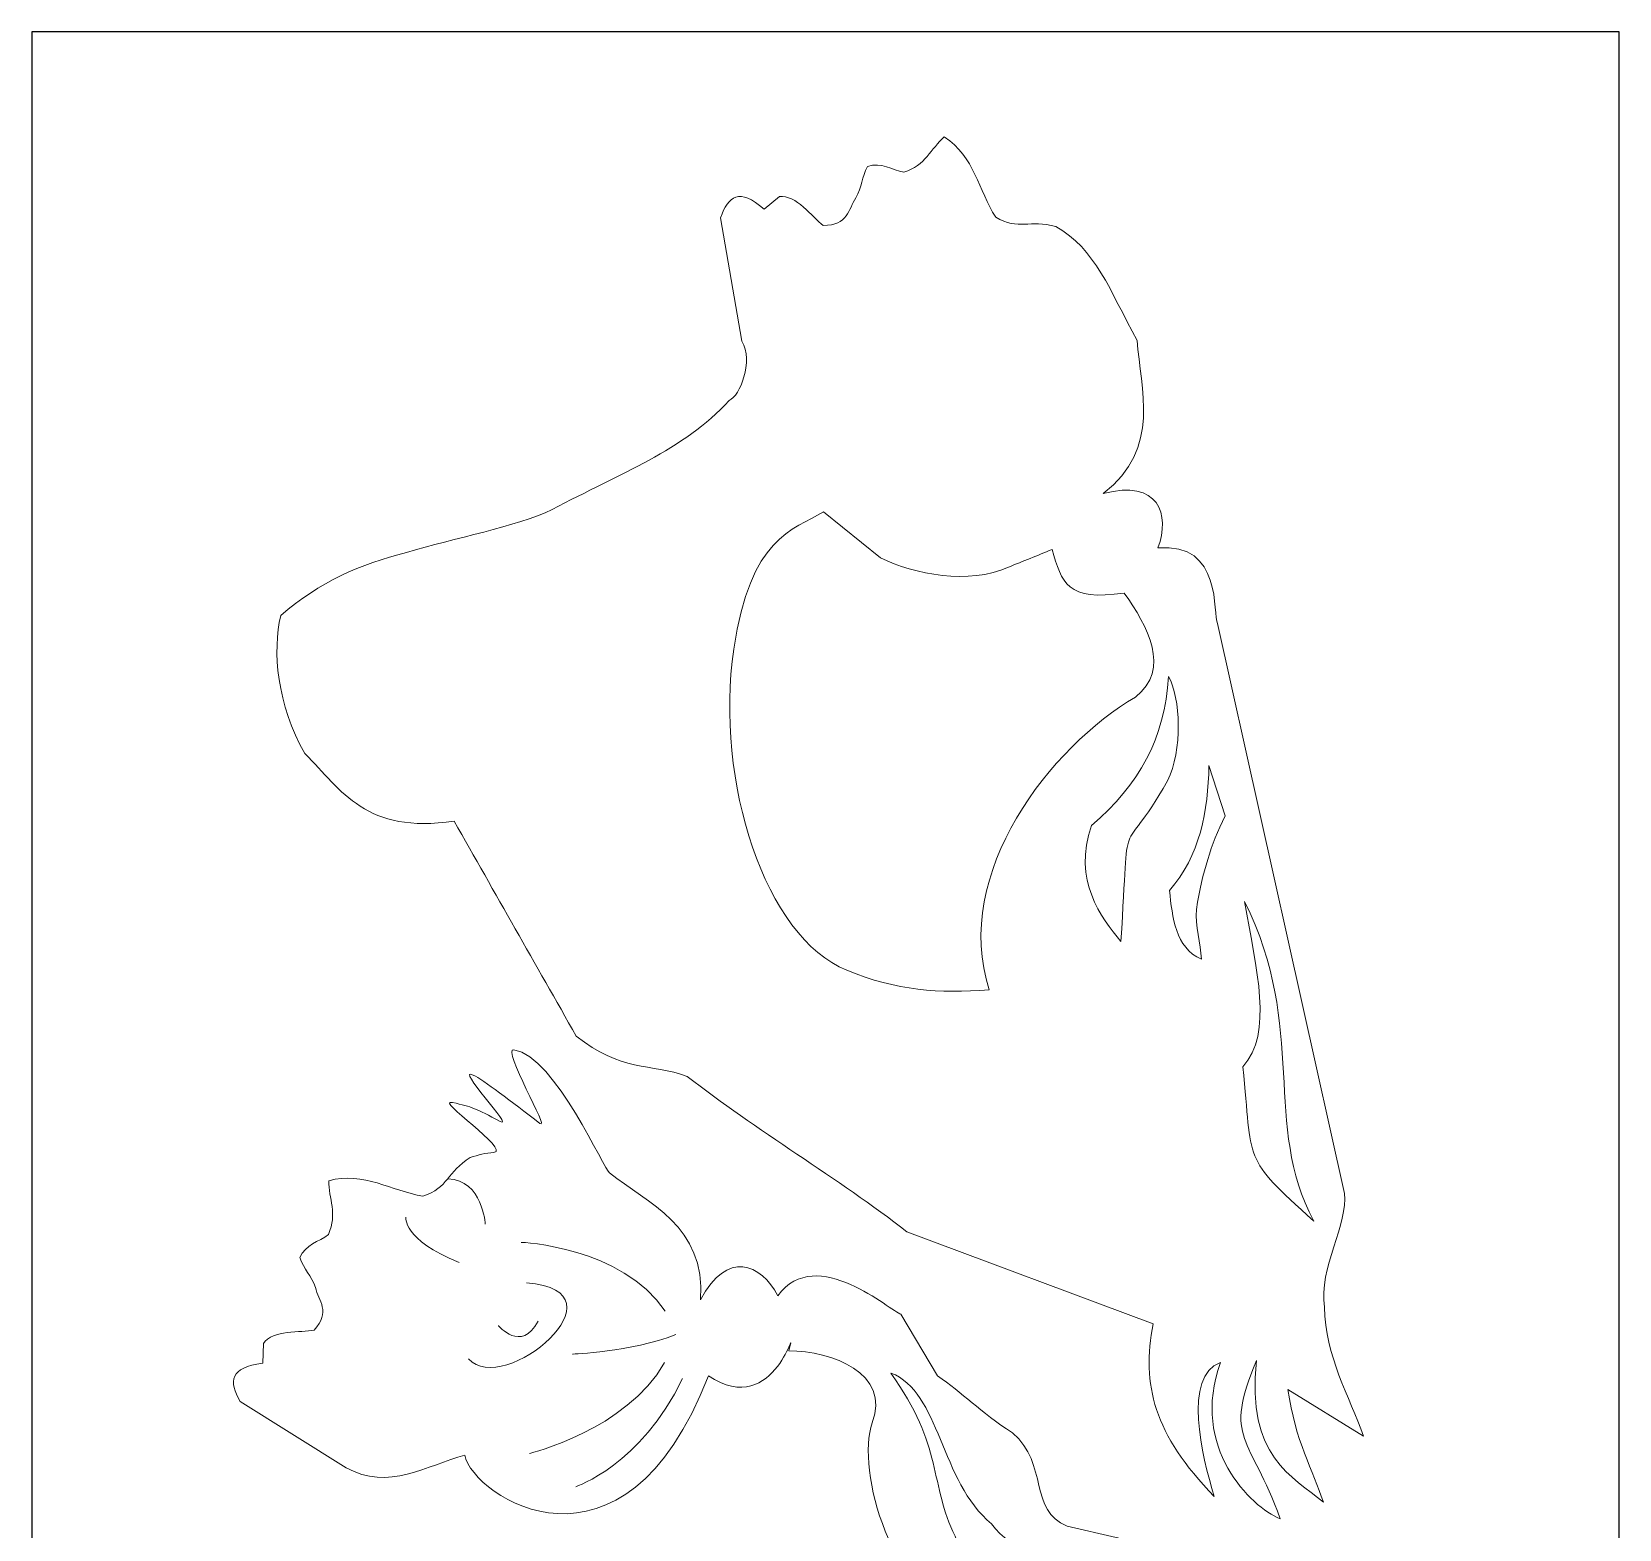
# Model space of a CAD drawing. Header units: millimetres. Extents: x -389 to 572, y -144 to 224.
# Drawn here: x 362.2 to 572.1, y 25.6 to 223.6 of the extents above; entities that cross this region are included whole.
import ezdxf

# ---------------------------------------------------------------- set-up
doc = ezdxf.new("R2010")
doc.units = ezdxf.units.MM
doc.header["$MEASUREMENT"] = 0
doc.layers.add('Layer 1', color=7, linetype='Continuous')

msp = doc.modelspace()

# ---------------------------------------------------------------- linework, layer by layer
at = {"layer": 'Layer 1', "color": 7}
msp.add_open_spline([(572.1314, -73.3535), (572.1314, -73.3535), (362.2286, -73.3535), (362.2286, -73.3535), (362.2286, -73.3535), (362.2286, -73.3535), (362.2286, 223.6149), (362.2286, 223.6149), (362.2286, 223.6149), (362.2286, 223.6149), (572.1314, 223.6149), (572.1314, 223.6149), (572.1314, 223.6149), (572.1314, 223.6149), (572.1314, -73.3535), (572.1314, -73.3535)], degree=3, knots=[0, 0, 0, 0, 0.2, 0.2, 0.2, 0.2, 0.4, 0.4, 0.4, 0.4, 0.6, 0.6, 0.6, 0.6, 1, 1, 1, 1], dxfattribs=at)
at = {"layer": 'Layer 1', "lineweight": 20}
for points, knots in [([(482.8786, 209.7154), (481.1147, 208.1632), (480.4092, 205.9054), (477.5517, 205.0588), (477.5517, 205.0588), (475.9642, 205.3057), (474.553, 206.4346), (472.7539, 205.7996), (472.7539, 205.7996), (471.9072, 204.3885), (472.0483, 203.0832), (471.2017, 201.6368), (471.2017, 201.6368), (470.1786, 200.1551), (470.1786, 197.9679), (466.8625, 198.0032), (466.8625, 198.0032), (465.4514, 199.0968), (463.2642, 202.1307), (461.0769, 201.8132), (461.0769, 201.8132), (461.0769, 201.8132), (459.0661, 200.1551), (459.0661, 200.1551), (459.0661, 200.1551), (455.7853, 203.0479), (454.3036, 201.919), (453.3158, 198.991), (453.3158, 198.991), (453.3158, 198.991), (456.138, 182.6926), (456.138, 182.6926), (456.138, 182.6926), (457.6903, 180.0468), (455.8558, 175.3901), (454.4447, 174.861), (454.4447, 174.861), (448.3769, 168.2288), (440.0514, 165.2301), (431.0555, 160.4324), (431.0555, 160.4324), (426.1872, 158.1393), (418.1792, 156.6576), (411.7586, 154.7526), (411.7586, 154.7526), (405.7261, 153.2357), (400.2933, 150.8721), (395.1428, 146.4271), (395.1428, 146.4271), (394.0492, 141.6999), (394.6136, 134.6443), (398.353, 128.1532), (398.353, 128.1532), (403.2567, 123.2143), (406.3964, 117.4993), (418.0733, 119.2279), (418.0733, 119.2279), (423.4708, 109.7382), (428.833, 100.2485), (434.2305, 90.794), (434.2305, 90.794), (440.0867, 86.0668), (444.0025, 87.231), (448.9061, 85.4671), (448.9061, 85.4671), (457.8667, 78.4468), (468.9439, 71.9204), (477.9397, 64.9354), (477.9397, 64.9354), (477.9397, 64.9354), (510.5011, 52.7646), (510.5011, 52.7646), (510.5011, 52.7646), (508.9489, 44.6507), (510.5717, 38.1949), (518.5797, 29.9046), (518.5797, 29.9046), (516.9217, 35.3374), (514.4169, 45.7443), (519.3911, 47.6493), (519.3911, 47.6493), (515.3694, 36.3251), (523.4128, 28.564), (527.2933, 26.9765), (527.2933, 26.9765), (523.3422, 38.089), (519.7086, 37.2071), (524.1536, 47.8962), (524.1536, 47.8962), (522.7778, 35.1257), (528.9514, 32.5857), (533.0083, 29.1637), (533.0083, 29.1637), (531.6325, 33.3265), (529.3042, 37.2776), (528.3164, 44.051), (528.3164, 44.051), (528.3164, 44.051), (538.3353, 37.8774), (538.3353, 37.8774), (538.3353, 37.8774), (536.4655, 43.1337), (533.22, 48.5312), (533.1494, 54.9518), (533.1494, 54.9518), (532.338, 60.0318), (536.3597, 66.0996), (535.7953, 69.9801), (535.7953, 69.9801), (535.7953, 69.9801), (519.003, 145.3688), (519.003, 145.3688), (519.003, 145.3688), (518.368, 146.4624), (519.7439, 156.1638), (511.1361, 155.3524), (511.1361, 155.3524), (512.7942, 159.7974), (511.2419, 164.4893), (503.9042, 162.549), (503.9042, 162.549), (511.6653, 168.6168), (508.8078, 176.3426), (508.3844, 182.7985), (508.3844, 182.7985), (504.7155, 189.5013), (502.8811, 194.8988), (497.6247, 197.8621), (497.6247, 197.8621), (494.1675, 198.8146), (492.7564, 197.2976), (489.6872, 199.0968), (489.6872, 199.0968), (487.3942, 202.6599), (486.9355, 207.0696), (482.8786, 209.7154)], [0, 0, 0, 0, 0.02857143, 0.02857143, 0.02857143, 0.02857143, 0.05714286, 0.05714286, 0.05714286, 0.05714286, 0.08571429, 0.08571429, 0.08571429, 0.08571429, 0.11428571, 0.11428571, 0.11428571, 0.11428571, 0.14285714, 0.14285714, 0.14285714, 0.14285714, 0.17142857, 0.17142857, 0.17142857, 0.17142857, 0.2, 0.2, 0.2, 0.2, 0.22857143, 0.22857143, 0.22857143, 0.22857143, 0.25714286, 0.25714286, 0.25714286, 0.25714286, 0.28571429, 0.28571429, 0.28571429, 0.28571429, 0.31428571, 0.31428571, 0.31428571, 0.31428571, 0.34285714, 0.34285714, 0.34285714, 0.34285714, 0.37142857, 0.37142857, 0.37142857, 0.37142857, 0.4, 0.4, 0.4, 0.4, 0.42857143, 0.42857143, 0.42857143, 0.42857143, 0.45714286, 0.45714286, 0.45714286, 0.45714286, 0.48571429, 0.48571429, 0.48571429, 0.48571429, 0.51428571, 0.51428571, 0.51428571, 0.51428571, 0.54285714, 0.54285714, 0.54285714, 0.54285714, 0.57142857, 0.57142857, 0.57142857, 0.57142857, 0.6, 0.6, 0.6, 0.6, 0.62857143, 0.62857143, 0.62857143, 0.62857143, 0.65714286, 0.65714286, 0.65714286, 0.65714286, 0.68571429, 0.68571429, 0.68571429, 0.68571429, 0.71428571, 0.71428571, 0.71428571, 0.71428571, 0.74285714, 0.74285714, 0.74285714, 0.74285714, 0.77142857, 0.77142857, 0.77142857, 0.77142857, 0.8, 0.8, 0.8, 0.8, 0.82857143, 0.82857143, 0.82857143, 0.82857143, 0.85714286, 0.85714286, 0.85714286, 0.85714286, 0.88571429, 0.88571429, 0.88571429, 0.88571429, 0.91428571, 0.91428571, 0.91428571, 0.91428571, 0.94285714, 0.94285714, 0.94285714, 0.94285714, 1, 1, 1, 1]), ([(466.933, 160.1149), (466.933, 160.1149), (474.4472, 154.0471), (474.4472, 154.0471), (474.4472, 154.0471), (478.9628, 151.8599), (486.1242, 150.4488), (491.3805, 152.8124), (491.3805, 152.8124), (493.2855, 153.5885), (495.2258, 154.3646), (497.1308, 155.1407), (497.1308, 155.1407), (498.4361, 150.7663), (499.0711, 148.2615), (506.6911, 149.3904), (506.6911, 149.3904), (509.7603, 144.9807), (512.9, 139.3363), (508.1728, 135.6321), (508.1728, 135.6321), (497.025, 129.141), (483.7958, 112.3135), (488.8405, 96.9324), (488.8405, 96.9324), (482.1025, 96.4032), (476.6344, 96.7913), (470.0022, 99.5076), (470.0022, 99.5076), (459.1719, 103.8821), (452.5397, 124.4138), (455.0444, 141.9821), (455.0444, 141.9821), (457.2317, 156.7635), (462.8055, 157.716), (466.933, 160.1149)], [0, 0, 0, 0, 0.1, 0.1, 0.1, 0.1, 0.2, 0.2, 0.2, 0.2, 0.3, 0.3, 0.3, 0.3, 0.4, 0.4, 0.4, 0.4, 0.5, 0.5, 0.5, 0.5, 0.6, 0.6, 0.6, 0.6, 0.7, 0.7, 0.7, 0.7, 0.8, 0.8, 0.8, 0.8, 1, 1, 1, 1]), ([(512.5472, 138.3485), (512.018, 130.1288), (508.7019, 124.061), (502.3519, 118.6635), (502.3519, 118.6635), (499.8472, 111.3257), (503.6219, 106.4926), (506.2325, 103.3176), (506.2325, 103.3176), (507.4672, 122.2971), (505.8444, 112.9837), (512.4061, 124.5549), (512.4061, 124.5549), (514.4169, 128.5765), (514.1347, 135.5615), (512.5472, 138.3485)], [0, 0, 0, 0, 0.2, 0.2, 0.2, 0.2, 0.4, 0.4, 0.4, 0.4, 0.6, 0.6, 0.6, 0.6, 1, 1, 1, 1]), ([(517.8742, 126.5657), (517.8036, 120.639), (516.6747, 114.5712), (512.653, 110.0557), (512.653, 110.0557), (513.0764, 106.4926), (513.3939, 102.5415), (516.8864, 100.954), (516.8864, 100.954), (516.7805, 103.0354), (516.075, 105.3638), (516.2161, 107.551), (516.2161, 107.551), (517.098, 112.7368), (518.0505, 115.8413), (520.0261, 119.9335), (520.0261, 119.9335), (520.0261, 119.9335), (517.8742, 126.5657), (517.8742, 126.5657)], [0, 0, 0, 0, 0.16666667, 0.16666667, 0.16666667, 0.16666667, 0.33333333, 0.33333333, 0.33333333, 0.33333333, 0.5, 0.5, 0.5, 0.5, 0.66666667, 0.66666667, 0.66666667, 0.66666667, 1, 1, 1, 1]), ([(522.6014, 108.6093), (530.9622, 91.7113), (524.8944, 79.1171), (531.7383, 66.3465), (531.7383, 66.3465), (522.1428, 74.9543), (523.695, 73.9312), (522.3544, 86.7371), (522.3544, 86.7371), (526.4114, 91.1821), (524.1536, 99.5782), (522.6014, 108.6093)], [0, 0, 0, 0, 0.25, 0.25, 0.25, 0.25, 0.5, 0.5, 0.5, 0.5, 1, 1, 1, 1]), ([(401.4928, 71.6735), (401.4928, 69.3099), (402.6922, 67.299), (401.4575, 64.5826), (401.4575, 64.5826), (400.1875, 63.5596), (398.4236, 63.2774), (397.6828, 61.5135), (397.6828, 61.5135), (398.1767, 59.926), (399.235, 59.1499), (399.7289, 57.5624), (399.7289, 57.5624), (400.1522, 55.7985), (401.8103, 54.3521), (399.5525, 51.9179), (399.5525, 51.9179), (397.8239, 51.5651), (394.0844, 51.9885), (392.8497, 50.154), (392.8497, 50.154), (392.8497, 50.154), (392.7792, 47.5435), (392.7792, 47.5435), (392.7792, 47.5435), (388.4047, 47.0143), (388.2636, 45.1446), (389.7805, 42.4635), (389.7805, 42.4635), (389.7805, 42.4635), (403.8211, 33.7146), (403.8211, 33.7146), (403.8211, 33.7146), (409.3244, 30.5749), (414.5455, 34.0674), (419.4844, 35.3726), (419.4844, 35.3726), (420.5428, 29.9399), (440.4747, 16.7107), (451.693, 45.8854), (451.693, 45.8854), (460.6536, 39.8176), (463.5464, 54.1051), (462.3117, 49.1662), (462.3117, 49.1662), (468.0267, 49.1662), (475.823, 46.2382), (473.3536, 39.6412), (473.3536, 39.6412), (471.1664, 33.4676), (475.8936, 16.2874), (486.1947, 13.6768), (486.1947, 13.6768), (488.3114, 14.4882), (492.8269, 13.7826), (496.0725, 18.4746), (496.0725, 18.4746), (491.7333, 20.8029), (485.6303, 18.8626), (484.325, 24.6482), (484.325, 24.6482), (480.9383, 31.4568), (482.7375, 36.5721), (475.823, 46.2382), (475.823, 46.2382), (482.3494, 43.804), (482.3142, 31.9154), (489.1228, 26.3063), (489.1228, 26.3063), (494.485, 18.7568), (508.455, 23.8368), (505.6328, 24.5071), (505.6328, 24.5071), (505.6328, 24.5071), (499.1417, 25.9887), (499.1417, 25.9887), (499.1417, 25.9887), (493.9911, 28.1054), (496.7428, 34.1026), (491.9097, 38.336), (491.9097, 38.336), (487.6058, 41.1229), (485.2422, 43.6629), (481.9967, 45.8501), (481.9967, 45.8501), (481.9967, 45.8501), (477.1283, 54.0346), (477.1283, 54.0346), (477.1283, 54.0346), (475.8936, 54.3168), (466.0158, 63.4185), (460.8653, 56.4687), (460.8653, 56.4687), (458.678, 60.6668), (454.1272, 62.6424), (450.67, 55.9043), (450.67, 55.9043), (451.3403, 65.7115), (443.685, 68.7101), (438.605, 72.7318), (438.605, 72.7318), (438.0053, 72.8729), (431.4789, 88.1129), (425.9755, 88.9949), (425.9755, 88.9949), (424.2822, 89.2771), (430.9144, 78.094), (429.3975, 79.2582), (429.3975, 79.2582), (425.658, 82.151), (421.9186, 85.0085), (420.6133, 85.6435), (420.6133, 85.6435), (418.0028, 86.9488), (426.1872, 78.4115), (424.1764, 79.5051), (424.1764, 79.5051), (420.9308, 81.2338), (420.4722, 81.4454), (417.8617, 82.0099), (417.8617, 82.0099), (415.3922, 82.5743), (425.6228, 75.6599), (423.3297, 75.4129), (423.3297, 75.4129), (422.2714, 75.3424), (421.2483, 75.0954), (420.19, 74.7426), (420.19, 74.7426), (417.1561, 72.8024), (417.3325, 70.7562), (413.9458, 69.6274), (413.9458, 69.6274), (409.783, 70.3329), (406.1847, 72.9082), (401.4928, 71.6735)], [0, 0, 0, 0, 0.02857143, 0.02857143, 0.02857143, 0.02857143, 0.05714286, 0.05714286, 0.05714286, 0.05714286, 0.08571429, 0.08571429, 0.08571429, 0.08571429, 0.11428571, 0.11428571, 0.11428571, 0.11428571, 0.14285714, 0.14285714, 0.14285714, 0.14285714, 0.17142857, 0.17142857, 0.17142857, 0.17142857, 0.2, 0.2, 0.2, 0.2, 0.22857143, 0.22857143, 0.22857143, 0.22857143, 0.25714286, 0.25714286, 0.25714286, 0.25714286, 0.28571429, 0.28571429, 0.28571429, 0.28571429, 0.31428571, 0.31428571, 0.31428571, 0.31428571, 0.34285714, 0.34285714, 0.34285714, 0.34285714, 0.37142857, 0.37142857, 0.37142857, 0.37142857, 0.4, 0.4, 0.4, 0.4, 0.42857143, 0.42857143, 0.42857143, 0.42857143, 0.45714286, 0.45714286, 0.45714286, 0.45714286, 0.48571429, 0.48571429, 0.48571429, 0.48571429, 0.51428571, 0.51428571, 0.51428571, 0.51428571, 0.54285714, 0.54285714, 0.54285714, 0.54285714, 0.57142857, 0.57142857, 0.57142857, 0.57142857, 0.6, 0.6, 0.6, 0.6, 0.62857143, 0.62857143, 0.62857143, 0.62857143, 0.65714286, 0.65714286, 0.65714286, 0.65714286, 0.68571429, 0.68571429, 0.68571429, 0.68571429, 0.71428571, 0.71428571, 0.71428571, 0.71428571, 0.74285714, 0.74285714, 0.74285714, 0.74285714, 0.77142857, 0.77142857, 0.77142857, 0.77142857, 0.8, 0.8, 0.8, 0.8, 0.82857143, 0.82857143, 0.82857143, 0.82857143, 0.85714286, 0.85714286, 0.85714286, 0.85714286, 0.88571429, 0.88571429, 0.88571429, 0.88571429, 0.91428571, 0.91428571, 0.91428571, 0.91428571, 0.94285714, 0.94285714, 0.94285714, 0.94285714, 1, 1, 1, 1])]:
    msp.add_open_spline(points, degree=3, knots=knots, dxfattribs=at)
for points in [[(422.2008, 65.9232), (422.2008, 65.9232), (421.848, 71.7793), (417.2619, 71.9204)], [(411.688, 66.8757), (411.688, 66.8757), (411.1942, 63.9124), (418.7436, 60.8432)], [(426.928, 63.5243), (426.928, 63.5243), (440.2278, 62.9951), (445.978, 54.4226)], [(419.9783, 48.1079), (424.5644, 42.9221), (441.4978, 57.1037), (427.6336, 58.1621)], [(423.9294, 52.5176), (423.9294, 52.5176), (426.9633, 48.884), (429.1858, 53.0821)], [(433.7367, 48.7429), (433.7367, 48.7429), (441.3919, 49.0251), (447.3892, 51.3182)], [(428.0569, 35.6196), (428.0569, 35.6196), (440.8275, 38.6887), (445.9075, 47.614)], [(434.16, 31.2099), (434.16, 31.2099), (442.7678, 34.0674), (448.2711, 45.4974)]]:
    msp.add_open_spline(points, degree=3, dxfattribs=at)

doc.saveas('drawing.dxf')
